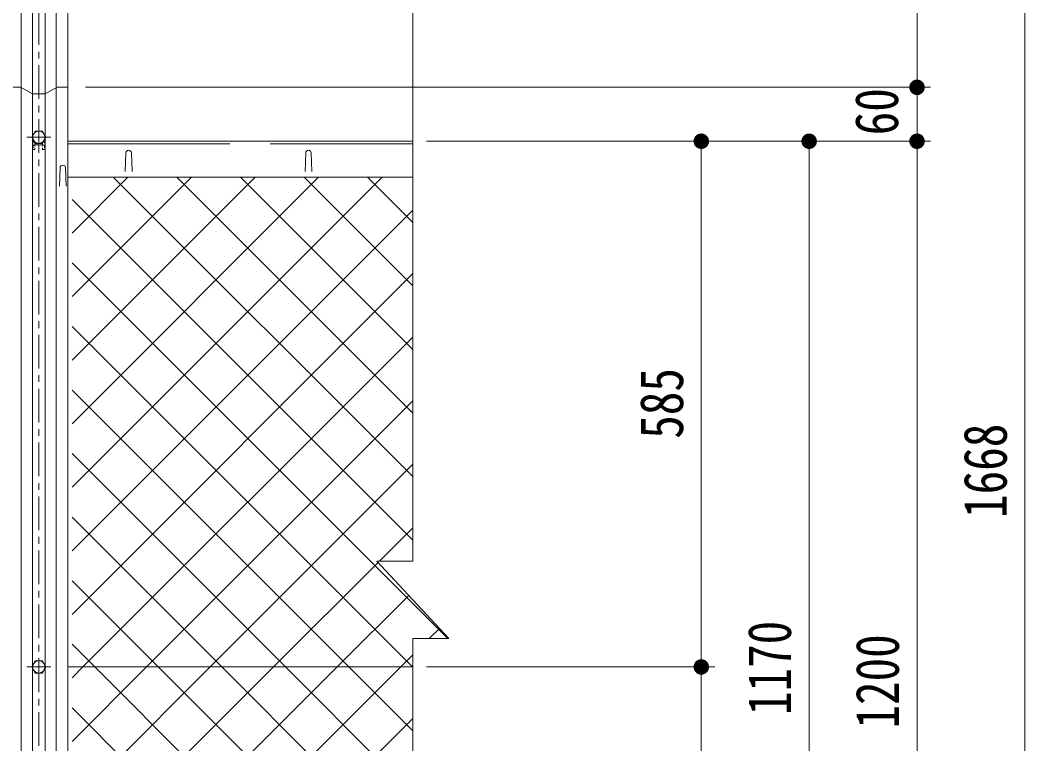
# Model space of a CAD drawing. Units: millimetres, scale not verified. Extents: x -4455 to 4455, y -3150 to 3150.
# Drawn here: x -1514 to -396, y 371 to 1177 of the extents above; entities that cross this region are included whole.
import ezdxf
from ezdxf.enums import TextEntityAlignment as Align

# ---------------------------------------------------------------- set-up
doc = ezdxf.new("R2010")
doc.units = ezdxf.units.MM
doc.header["$LTSCALE"] = 30
for name, pattern in [('DASHED', [7.5, 6, -1.5]), ('USER1', [2, 1.25, -0.25, 0.25, -0.25]), ('USER2', [1.125, 0.75, -0.125, 0.125, -0.125]), ('USER4', [0.1875, 0.125, -0.0625]), ('USER5', [4, 2.5, -0.5, 0.5, -0.5])]:
    doc.linetypes.add(name, pattern=pattern)
for name, color, linetype, lineweight in [('0-1_D-STR2', 1, 'Continuous', 13), ('0-2_D-STR-DIM', 4, 'Continuous', 13), ('0-3_D-BMK', 2, 'USER2', 13), ('0-4_D-STR1', 1, 'Continuous', 18), ('0-5_D-STR3', 3, 'Continuous', 13), ('0-8_8部品', 3, 'Continuous', 18), ('0-D_SUNPOU', 1, 'Continuous', 18), ('0-E_1部材', 3, 'Continuous', 18)]:
    doc.layers.add(name, color=color, linetype=linetype, lineweight=lineweight)
doc.styles.add('ＭＳ ゴシック', font='')
doc.styles.get('ＭＳ ゴシック').set_extended_font_data('MS Gothic')

# ---------------------------------------------------------------- blocks, each defined once
blk = doc.blocks.new('M1')
at = {"layer": '0-D_SUNPOU'}
blk.add_line((-7.5, 0), (-57.86, 0), dxfattribs=at)
for points in [[(0, 0), (-7.5, 0), (-7.44, 0.94)], [(0, 0), (-7.44, -0.94), (-7.5, 0)], [(0, 0), (-7.44, 0.94), (-7.26, 1.87)], [(0, 0), (-7.26, -1.87), (-7.44, -0.94)], [(0, 0), (-7.26, 1.87), (-6.97, 2.76)], [(0, 0), (-6.97, -2.76), (-7.26, -1.87)], [(0, 0), (-6.97, 2.76), (-6.57, 3.61)], [(0, 0), (-6.57, -3.61), (-6.97, -2.76)], [(0, 0), (-6.57, 3.61), (-6.07, 4.41)], [(0, 0), (-6.07, -4.41), (-6.57, -3.61)], [(0, 0), (-6.07, 4.41), (-5.47, 5.13)], [(0, 0), (-5.47, -5.13), (-6.07, -4.41)], [(0, 0), (-5.47, 5.13), (-4.78, 5.78)], [(0, 0), (-4.78, -5.78), (-5.47, -5.13)], [(0, 0), (-4.78, 5.78), (-4.02, 6.33)], [(0, 0), (-4.02, -6.33), (-4.78, -5.78)], [(0, 0), (-4.02, 6.33), (-3.19, 6.79)], [(0, 0), (-3.19, -6.79), (-4.02, -6.33)], [(0, 0), (-3.19, 6.79), (-2.32, 7.13)], [(0, 0), (-2.32, -7.13), (-3.19, -6.79)], [(0, 0), (-2.32, 7.13), (-1.41, 7.37)], [(0, 0), (-1.41, -7.37), (-2.32, -7.13)], [(0, 0), (-1.41, 7.37), (-0.47, 7.49)], [(0, 0), (-0.47, -7.49), (-1.41, -7.37)], [(0, 0), (-0.47, 7.49), (0.47, 7.49)], [(0, 0), (0.47, -7.49), (-0.47, -7.49)], [(0, 0), (0.47, 7.49), (1.41, 7.37)], [(0, 0), (1.41, 7.37), (2.32, 7.13)], [(0, 0), (2.32, 7.13), (3.19, 6.79)], [(0, 0), (3.19, 6.79), (4.02, 6.33)], [(0, 0), (4.02, 6.33), (4.78, 5.78)], [(0, 0), (4.78, 5.78), (5.47, 5.13)], [(0, 0), (5.47, 5.13), (6.07, 4.41)], [(0, 0), (6.07, 4.41), (6.57, 3.61)], [(0, 0), (6.57, 3.61), (6.97, 2.76)], [(0, 0), (6.97, 2.76), (7.26, 1.87)], [(0, 0), (7.26, 1.87), (7.44, 0.94)], [(0, 0), (7.44, 0.94), (7.5, 0)], [(0, 0), (1.41, -7.37), (0.47, -7.49)], [(0, 0), (2.32, -7.13), (1.41, -7.37)], [(0, 0), (3.19, -6.79), (2.32, -7.13)], [(0, 0), (4.02, -6.33), (3.19, -6.79)], [(0, 0), (4.78, -5.78), (4.02, -6.33)], [(0, 0), (5.47, -5.13), (4.78, -5.78)], [(0, 0), (6.07, -4.41), (5.47, -5.13)], [(0, 0), (6.57, -3.61), (6.07, -4.41)], [(0, 0), (6.97, -2.76), (6.57, -3.61)], [(0, 0), (7.26, -1.87), (6.97, -2.76)], [(0, 0), (7.44, -0.94), (7.26, -1.87)], [(0, 0), (7.5, 0), (7.44, -0.94)]]:
    blk.add_solid(points, dxfattribs=at)

msp = doc.modelspace()

# ---------------------------------------------------------------- linework, layer by layer
at = {"layer": '0-1_D-STR2', "color": 2}
for p, q in [((-1456.01, 939.82), (-1393.82, 1002.01)), ((-1456.01, 869.11), (-1323.11, 1002.01)), ((-1456.01, 798.4), (-1252.4, 1002.01)), ((-1456.01, 727.68), (-1181.69, 1002.01)), ((-1456.01, 656.97), (-1110.98, 1002.01)), ((-1076.85, 668.8), (-1410.07, 1002.01)), ((-1076.85, 739.51), (-1339.36, 1002.01)), ((-1076.85, 810.22), (-1268.64, 1002.01)), ((-1076.85, 880.93), (-1197.93, 1002.01)), ((-1076.85, 951.64), (-1127.22, 1002.01)), ((-1076.85, 598.09), (-1456.01, 977.24)), ((-1456.01, 586.26), (-1076.85, 965.42)), ((-1038.09, 488.61), (-1456.01, 906.53)), ((-1456.01, 515.55), (-1076.85, 894.71)), ((-1147.91, 457.01), (-1456.01, 765.11)), ((-1373.14, 457.01), (-1076.85, 753.29)), ((-1218.62, 457.01), (-1456.01, 694.4)), ((-1302.42, 457.01), (-1076.85, 682.58)), ((-1289.33, 457.01), (-1456.01, 623.69)), ((-1113.96, 574.77), (-1076.85, 611.87)), ((-1360.04, 457.01), (-1456.01, 552.98)), ((-1058.69, 488.61), (-1047.37, 499.93)), ((-1430.75, 457.01), (-1456.01, 482.27)), ((-1456.02, 303.42), (-1302.42, 457.01)), ((-1456.01, 374.13), (-1373.14, 457.01)), ((-1076.85, 103.11), (-1430.75, 457.01)), ((-1076.85, 173.82), (-1360.04, 457.01)), ((-1076.85, 244.53), (-1289.33, 457.01)), ((-1076.85, 315.24), (-1218.62, 457.01)), ((-1076.85, 385.95), (-1147.91, 457.01)), ((-1076.85, 32.4), (-1456.01, 411.56)), ((-1456.02, 20.57), (-1076.85, 399.74))]:
    msp.add_line(p, q, dxfattribs=at)
at = {"layer": '0-1_D-STR2', "color": 7, "lineweight": 9}
msp.add_line((-1460.52, 457.01), (-1076.85, 457.01), dxfattribs=at)
at = {"layer": '0-1_D-STR2', "color": 2}
for points in [[(-1076.85, 456.66), (-1077.2, 457.01), (-1456.01, 835.82)], [(-1456.01, 444.84), (-1443.85, 457.01), (-1076.85, 824)], [(-1456.02, 232.71), (-1231.71, 457.01), (-1115.46, 573.26)], [(-1456.02, 162), (-1161, 457.01), (-1081.41, 536.6)], [(-1456.02, 91.28), (-1090.29, 457.01), (-1076.85, 470.45)]]:
    msp.add_lwpolyline(points, dxfattribs=at)
at = {"layer": '0-2_D-STR-DIM'}
for p, q in [((-1076.85, 1489.71), (-1076.85, 574.77)), ((-1116.85, 574.77), (-1036.85, 488.61)), ((-1076.85, 574.77), (-1116.85, 574.77)), ((-1076.85, 488.61), (-1076.85, -223.07)), ((-1076.85, 488.61), (-1036.85, 488.61))]:
    msp.add_line(p, q, dxfattribs=at)
at = {"layer": '0-2_D-STR-DIM', "color": 1, "lineweight": 18}
for p, q in [((-516, 1136.51), (-516, 1475.65)), ((-396, 1475.65), (-396, -123.49)), ((-516, 1136.51), (-516, 1171.01)), ((-1441.02, 1102.01), (-501, 1102.01)), ((-1441.02, 1102.01), (-501, 1102.01)), ((-516, 1042.01), (-516, 1102.01)), ((-1061.85, 1042.01), (-621, 1042.01)), ((-1061.85, 1042.01), (-741, 1042.01)), ((-1061.85, 1042.01), (-501, 1042.01)), ((-1061.85, 1042.01), (-501, 1042.01)), ((-756, 1007.51), (-756, 491.51)), ((-636, -93.49), (-636, 1007.51)), ((-516, 1007.51), (-516, 973.01)), ((-516, 1007.51), (-516, -123.49)), ((-1061.85, 457.01), (-741, 457.01)), ((-1061.85, 457.01), (-741, 457.01)), ((-756, 422.51), (-756, -93.49))]:
    msp.add_line(p, q, dxfattribs=at)
at = {"layer": '0-3_D-BMK', "linetype": 'USER1'}
msp.add_line((-1493.02, 1546.63), (-1493.02, -385.83), dxfattribs=at)
at = {"layer": '0-3_D-BMK', "linetype": 'USER5'}
msp.add_line((-1506.45, 1046.46), (-1479.57, 1046.46), dxfattribs=at)
at = {"layer": '0-4_D-STR1'}
for p, q in [((-1500.01, 1527.95), (-1500.02, -362.99)), ((-1486.01, 1527.95), (-1486.02, -362.99)), ((-1512.49, 1510.15), (-1512.5, -362.99)), ((-1473.51, 1510.15), (-1473.52, -362.99)), ((-1460.51, 1510.15), (-1460.52, -362.99)), ((-1486.02, 1094.77), (-1472.52, 1102.01)), ((-1472.52, 1102.01), (-1460.51, 1102.01)), ((-1500.02, 1094.77), (-1486.02, 1094.77)), ((-1460.52, 1042.01), (-1076.85, 1042.01)), ((-1396.77, 1008.51), (-1396.02, 1029.01)), ((-1389.27, 1008.51), (-1390.02, 1029.01)), ((-1470, 991.86), (-1469.25, 1012.36)), ((-1462.5, 991.86), (-1463.25, 1012.36)), ((-1460.52, 1002.01), (-1076.85, 1002.01))]:
    msp.add_line(p, q, dxfattribs=at)
at = {"layer": '0-4_D-STR1', "linetype": 'DASHED'}
msp.add_line((-1460.52, 1039.01), (-1076.85, 1039.01), dxfattribs=at)
at = {"layer": '0-4_D-STR1'}
msp.add_lwpolyline([(-1500.02, 1094.77), (-1513.5, 1102.01), (-1525.51, 1102.01)], dxfattribs=at)
for centre in [(-1393.02, 1029.01), (-1466.25, 1012.36)]:
    msp.add_arc(centre, 3, 0, 180, dxfattribs=at)
at = {"layer": '0-5_D-STR3', "color": 1, "linetype": 'USER4'}
for p, q in [((-1499.27, 1043.71), (-1499.27, 1032.78)), ((-1498.45, 1042.28), (-1499.27, 1042.28)), ((-1488.77, 1040.24), (-1488.77, 1032.78)), ((-1487.59, 1042.28), (-1486.77, 1042.28)), ((-1486.77, 1043.71), (-1486.77, 1032.78)), ((-1497.27, 1037.78), (-1499.27, 1037.78)), ((-1497.27, 1038.01), (-1488.77, 1038.01)), ((-1488.77, 1037.78), (-1486.77, 1037.78)), ((-1488.77, 1032.78), (-1486.77, 1032.78))]:
    msp.add_line(p, q, dxfattribs=at)
at = {"layer": '0-5_D-STR3'}
msp.add_lwpolyline([(-1485.18, 1046.46), (-1489.1, 1053.25), (-1496.94, 1053.25), (-1500.86, 1046.46), (-1496.94, 1039.67), (-1489.1, 1039.67)], close=True, dxfattribs=at)
at = {"layer": '0-5_D-STR3', "color": 1, "linetype": 'USER4'}
msp.add_lwpolyline([(-1497.27, 1040.24), (-1497.27, 1032.78), (-1499.27, 1032.78)], dxfattribs=at)
at = {"layer": '0-5_D-STR3'}
msp.add_circle((-1493.02, 1046.46), 6.8, dxfattribs=at)
at = {"layer": '0-8_8部品', "color": 1, "linetype": 'USER1'}
msp.add_line((-1506.45, 457.01), (-1479.57, 457.01), dxfattribs=at)
at = {"layer": '0-8_8部品'}
msp.add_lwpolyline([(-1485.18, 457.01), (-1489.1, 450.22), (-1496.94, 450.22), (-1500.86, 457.01), (-1496.94, 463.8), (-1489.1, 463.8)], close=True, dxfattribs=at)
msp.add_circle((-1493.02, 457.01), 6.8, dxfattribs=at)
at = {"layer": '0-E_1部材'}
for p, q in [((-1196.77, 1008.51), (-1196.02, 1029.01)), ((-1189.27, 1008.51), (-1190.02, 1029.01))]:
    msp.add_line(p, q, dxfattribs=at)
msp.add_arc((-1193.02, 1029.01), 3, 0, 180, dxfattribs=at)

# ---------------------------------------------------------------- block references
at = {"layer": '0-2_D-STR-DIM', "xscale": 1.15, "yscale": 1.15}
for p, rotation in [((-516, 1102.01), 270), ((-516, 1102.01), 270), ((-756, 1042.01), 90), ((-636, 1042.01), 90), ((-516, 1042.01), 90), ((-516, 1042.01), 90), ((-756, 457.01), 270), ((-756, 457.01), 90)]:
    msp.add_blockref('M1', p, dxfattribs=dict(at, rotation=rotation))

# ---------------------------------------------------------------- texts
at = {"layer": '0-2_D-STR-DIM', "color": 3, "style": 'ＭＳ ゴシック', "width": 0.8}
for s, p in [('60', (-522.59, 1048.62)), ('585', (-761.75, 710.93)), ('1668', (-401.75, 622.86)), ('1170', (-641.75, 403.49)), ('1200', (-521.75, 388.49))]:
    msp.add_text(s, height=48.17, rotation=90, dxfattribs=at).set_placement(p, align=Align.BOTTOM_LEFT)

doc.saveas('drawing.dxf')
